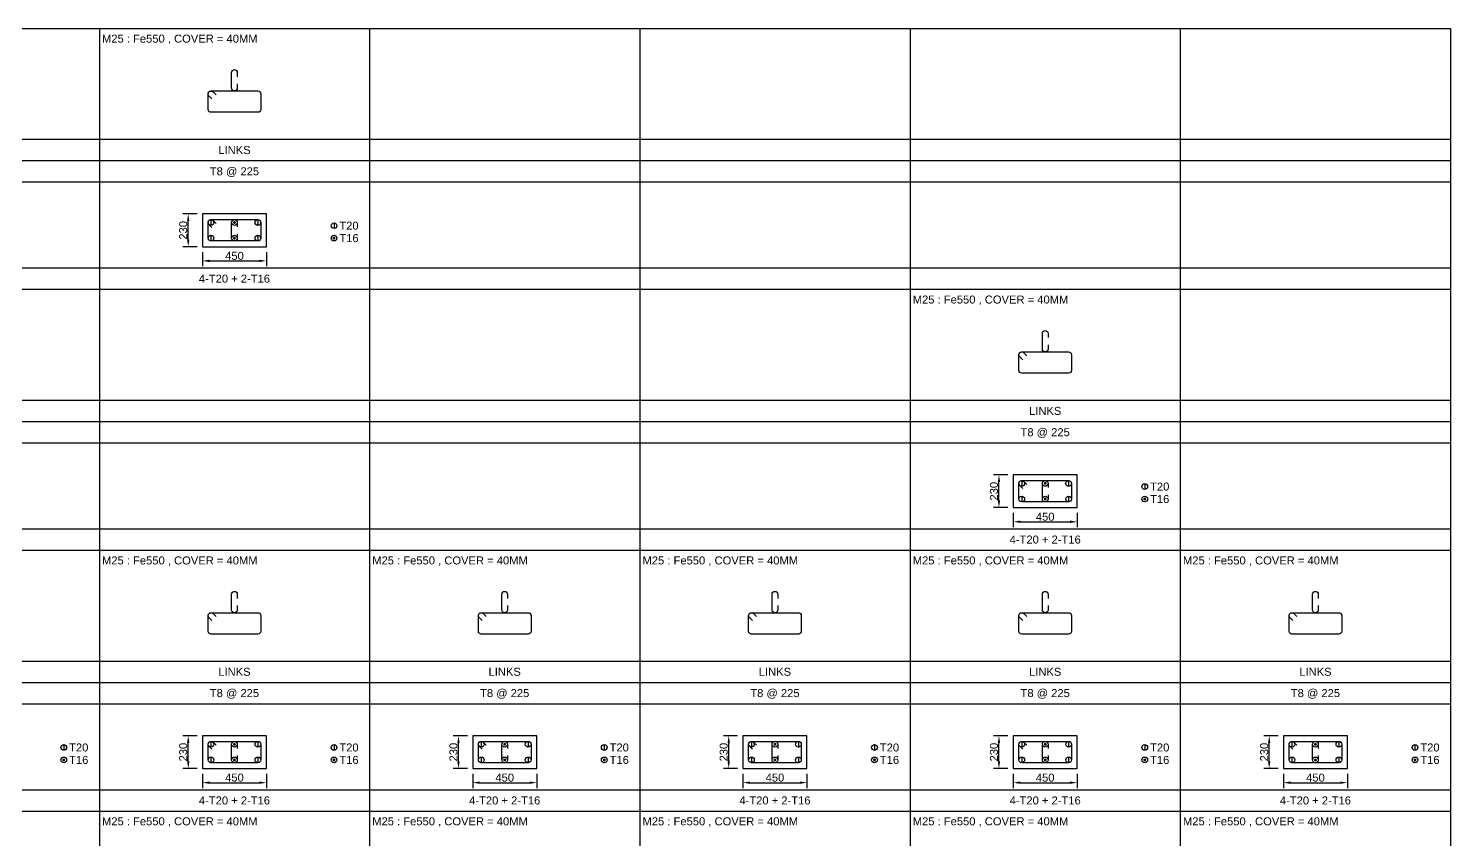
# Model space of a CAD drawing. Header units: inches. Extents: x -816171 to 9366335, y -450961 to 689132.
# Drawn here: x -191412 to -151418, y 293262 to 316083 of the extents above; entities that cross this region are included whole.
import ezdxf
from ezdxf.enums import TextEntityAlignment as Align

# ---------------------------------------------------------------- set-up
doc = ezdxf.new("R2010")
doc.units = ezdxf.units.IN
doc.header["$MEASUREMENT"] = 0
for name, color, linetype in [('Concrete Line', 2, 'Continuous'), ('Dim', 31, 'Continuous'), ('Link', 225, 'Continuous'), ('Reinforcement', 130, 'Continuous'), ('Schedule Border', 60, 'Continuous'), ('Schedule Line', 60, 'Continuous'), ('Text', 31, 'Continuous')]:
    doc.layers.add(name, color=color, linetype=linetype)
doc.styles.add('SC-COL1', font='SansSerif')
doc.styles.add('SC-COL2', font='SansSerif')
doc.dimstyles.new('ColumnSch', dxfattribs={"dimtxt": 225, "dimasz": 200, "dimexe": 150, "dimexo": 150, "dimgap": 25, "dimtad": 1, "dimtoh": 1, "dimdec": 4, "dimzin": 0, "dimdsep": 46, "dimtxsty": 'SC-COL2', "dimcen": 0.09, "dimclrd": 8, "dimclre": 8, "dimclrt": 31, "dimadec": 0, "dimazin": 0, "dimtfac": 1, "dimtdec": 0, "dimtix": 1, "dimtofl": 0, "dimtmove": 0, "dimatfit": 3, "dimfxl": 1, "dimtolj": 1, "dimtzin": 0, "dimarcsym": 0})

# ---------------------------------------------------------------- blocks, each defined once
blk = doc.blocks.new('*D3573')
at = {"layer": 'DEFPOINTS', "color": 0, "transparency": 16777216}
for p in [(-186518, 295263), (-184718, 295263), (-184718, 294863)]:
    blk.add_point(p, dxfattribs=at)
at = {"layer": 'Dim', "color": 8, "lineweight": -2, "transparency": 16777216}
for p, q in [((-186518, 295113), (-186518, 294713)), ((-186318, 294863), (-184918, 294863)), ((-184718, 295113), (-184718, 294713))]:
    blk.add_line(p, q, dxfattribs=at)
at = {"layer": 'Dim', "color": 8, "transparency": 16777216}
for points in [[(-186318, 294897), (-186318, 294830), (-186518, 294863)], [(-184918, 294897), (-184918, 294830), (-184718, 294863)]]:
    blk.add_solid(points, dxfattribs=at)
at = {"layer": 'Dim', "color": 31, "transparency": 16777216, "insert": (-185618, 295004), "char_height": 225, "attachment_point": 5, "style": 'SC-COL2'}
blk.add_mtext('\\A1;450', dxfattribs=at)
blk = doc.blocks.new('*D3574')
at = {"layer": 'DEFPOINTS', "color": 0, "transparency": 16777216}
for p in [(-186918, 296183), (-186518, 296183), (-186518, 295263)]:
    blk.add_point(p, dxfattribs=at)
at = {"layer": 'Dim', "color": 8, "lineweight": -2, "transparency": 16777216}
for p, q in [((-186668, 296183), (-187068, 296183)), ((-186918, 295463), (-186918, 295983)), ((-186668, 295263), (-187068, 295263))]:
    blk.add_line(p, q, dxfattribs=at)
at = {"layer": 'Dim', "color": 8, "transparency": 16777216}
for points in [[(-186952, 295983), (-186885, 295983), (-186918, 296183)], [(-186952, 295463), (-186885, 295463), (-186918, 295263)]]:
    blk.add_solid(points, dxfattribs=at)
at = {"layer": 'Dim', "color": 31, "transparency": 16777216, "insert": (-187059, 295723), "char_height": 225, "attachment_point": 5, "rotation": 90, "style": 'SC-COL2'}
blk.add_mtext('\\A1;230', dxfattribs=at)
blk = doc.blocks.new('*D3583')
at = {"layer": 'DEFPOINTS', "color": 0, "transparency": 16777216}
for p in [(-186518, 309943), (-184718, 309943), (-184718, 309543)]:
    blk.add_point(p, dxfattribs=at)
at = {"layer": 'Dim', "color": 8, "lineweight": -2, "transparency": 16777216}
for p, q in [((-186518, 309793), (-186518, 309393)), ((-184718, 309793), (-184718, 309393)), ((-186318, 309543), (-184918, 309543))]:
    blk.add_line(p, q, dxfattribs=at)
at = {"layer": 'Dim', "color": 8, "transparency": 16777216}
for points in [[(-186318, 309577), (-186318, 309510), (-186518, 309543)], [(-184918, 309577), (-184918, 309510), (-184718, 309543)]]:
    blk.add_solid(points, dxfattribs=at)
at = {"layer": 'Dim', "color": 31, "transparency": 16777216, "insert": (-185618, 309684), "char_height": 225, "attachment_point": 5, "style": 'SC-COL2'}
blk.add_mtext('\\A1;450', dxfattribs=at)
blk = doc.blocks.new('*D3584')
at = {"layer": 'DEFPOINTS', "color": 0, "transparency": 16777216}
for p in [(-186918, 310863), (-186518, 310863), (-186518, 309943)]:
    blk.add_point(p, dxfattribs=at)
at = {"layer": 'Dim', "color": 8, "lineweight": -2, "transparency": 16777216}
for p, q in [((-186668, 310863), (-187068, 310863)), ((-186918, 310143), (-186918, 310663)), ((-186668, 309943), (-187068, 309943))]:
    blk.add_line(p, q, dxfattribs=at)
at = {"layer": 'Dim', "color": 8, "transparency": 16777216}
for points in [[(-186952, 310663), (-186885, 310663), (-186918, 310863)], [(-186952, 310143), (-186885, 310143), (-186918, 309943)]]:
    blk.add_solid(points, dxfattribs=at)
at = {"layer": 'Dim', "color": 31, "transparency": 16777216, "insert": (-187059, 310403), "char_height": 225, "attachment_point": 5, "rotation": 90, "style": 'SC-COL2'}
blk.add_mtext('\\A1;230', dxfattribs=at)
blk = doc.blocks.new('*D3561')
at = {"layer": 'DEFPOINTS', "color": 0, "transparency": 16777216}
for p in [(-178918, 295263), (-177118, 295263), (-177118, 294863)]:
    blk.add_point(p, dxfattribs=at)
at = {"layer": 'Dim', "color": 8, "lineweight": -2, "transparency": 16777216}
for p, q in [((-178918, 295113), (-178918, 294713)), ((-178718, 294863), (-177318, 294863)), ((-177118, 295113), (-177118, 294713))]:
    blk.add_line(p, q, dxfattribs=at)
at = {"layer": 'Dim', "color": 8, "transparency": 16777216}
for points in [[(-178718, 294897), (-178718, 294830), (-178918, 294863)], [(-177318, 294897), (-177318, 294830), (-177118, 294863)]]:
    blk.add_solid(points, dxfattribs=at)
at = {"layer": 'Dim', "color": 31, "transparency": 16777216, "insert": (-178018, 295004), "char_height": 225, "attachment_point": 5, "style": 'SC-COL2'}
blk.add_mtext('\\A1;450', dxfattribs=at)
blk = doc.blocks.new('*D3566')
at = {"layer": 'DEFPOINTS', "color": 0, "transparency": 16777216}
for p in [(-179318, 296183), (-178918, 296183), (-178918, 295263)]:
    blk.add_point(p, dxfattribs=at)
at = {"layer": 'Dim', "color": 8, "lineweight": -2, "transparency": 16777216}
for p, q in [((-179068, 296183), (-179468, 296183)), ((-179318, 295463), (-179318, 295983)), ((-179068, 295263), (-179468, 295263))]:
    blk.add_line(p, q, dxfattribs=at)
at = {"layer": 'Dim', "color": 8, "transparency": 16777216}
for points in [[(-179352, 295983), (-179285, 295983), (-179318, 296183)], [(-179352, 295463), (-179285, 295463), (-179318, 295263)]]:
    blk.add_solid(points, dxfattribs=at)
at = {"layer": 'Dim', "color": 31, "transparency": 16777216, "insert": (-179459, 295723), "char_height": 225, "attachment_point": 5, "rotation": 90, "style": 'SC-COL2'}
blk.add_mtext('\\A1;230', dxfattribs=at)
blk = doc.blocks.new('*D3577')
at = {"layer": 'DEFPOINTS', "color": 0, "transparency": 16777216}
for p in [(-171318, 295263), (-169518, 295263), (-169518, 294863)]:
    blk.add_point(p, dxfattribs=at)
at = {"layer": 'Dim', "color": 8, "lineweight": -2, "transparency": 16777216}
for p, q in [((-171318, 295113), (-171318, 294713)), ((-171118, 294863), (-169718, 294863)), ((-169518, 295113), (-169518, 294713))]:
    blk.add_line(p, q, dxfattribs=at)
at = {"layer": 'Dim', "color": 8, "transparency": 16777216}
for points in [[(-171118, 294897), (-171118, 294830), (-171318, 294863)], [(-169718, 294897), (-169718, 294830), (-169518, 294863)]]:
    blk.add_solid(points, dxfattribs=at)
at = {"layer": 'Dim', "color": 31, "transparency": 16777216, "insert": (-170418, 295004), "char_height": 225, "attachment_point": 5, "style": 'SC-COL2'}
blk.add_mtext('\\A1;450', dxfattribs=at)
blk = doc.blocks.new('*D3578')
at = {"layer": 'DEFPOINTS', "color": 0, "transparency": 16777216}
for p in [(-171718, 296183), (-171318, 296183), (-171318, 295263)]:
    blk.add_point(p, dxfattribs=at)
at = {"layer": 'Dim', "color": 8, "lineweight": -2, "transparency": 16777216}
for p, q in [((-171468, 296183), (-171868, 296183)), ((-171718, 295463), (-171718, 295983)), ((-171468, 295263), (-171868, 295263))]:
    blk.add_line(p, q, dxfattribs=at)
at = {"layer": 'Dim', "color": 8, "transparency": 16777216}
for points in [[(-171752, 295983), (-171685, 295983), (-171718, 296183)], [(-171752, 295463), (-171685, 295463), (-171718, 295263)]]:
    blk.add_solid(points, dxfattribs=at)
at = {"layer": 'Dim', "color": 31, "transparency": 16777216, "insert": (-171859, 295723), "char_height": 225, "attachment_point": 5, "rotation": 90, "style": 'SC-COL2'}
blk.add_mtext('\\A1;230', dxfattribs=at)
blk = doc.blocks.new('*D3589')
at = {"layer": 'DEFPOINTS', "color": 0, "transparency": 16777216}
for p in [(-163718, 295263), (-161918, 295263), (-161918, 294863)]:
    blk.add_point(p, dxfattribs=at)
at = {"layer": 'Dim', "color": 8, "lineweight": -2, "transparency": 16777216}
for p, q in [((-163718, 295113), (-163718, 294713)), ((-163518, 294863), (-162118, 294863)), ((-161918, 295113), (-161918, 294713))]:
    blk.add_line(p, q, dxfattribs=at)
at = {"layer": 'Dim', "color": 8, "transparency": 16777216}
for points in [[(-163518, 294897), (-163518, 294830), (-163718, 294863)], [(-162118, 294897), (-162118, 294830), (-161918, 294863)]]:
    blk.add_solid(points, dxfattribs=at)
at = {"layer": 'Dim', "color": 31, "transparency": 16777216, "insert": (-162818, 295004), "char_height": 225, "attachment_point": 5, "style": 'SC-COL2'}
blk.add_mtext('\\A1;450', dxfattribs=at)
blk = doc.blocks.new('*D3590')
at = {"layer": 'DEFPOINTS', "color": 0, "transparency": 16777216}
for p in [(-164118, 296183), (-163718, 296183), (-163718, 295263)]:
    blk.add_point(p, dxfattribs=at)
at = {"layer": 'Dim', "color": 8, "lineweight": -2, "transparency": 16777216}
for p, q in [((-163868, 296183), (-164268, 296183)), ((-164118, 295463), (-164118, 295983)), ((-163868, 295263), (-164268, 295263))]:
    blk.add_line(p, q, dxfattribs=at)
at = {"layer": 'Dim', "color": 8, "transparency": 16777216}
for points in [[(-164152, 295983), (-164085, 295983), (-164118, 296183)], [(-164152, 295463), (-164085, 295463), (-164118, 295263)]]:
    blk.add_solid(points, dxfattribs=at)
at = {"layer": 'Dim', "color": 31, "transparency": 16777216, "insert": (-164259, 295723), "char_height": 225, "attachment_point": 5, "rotation": 90, "style": 'SC-COL2'}
blk.add_mtext('\\A1;230', dxfattribs=at)
blk = doc.blocks.new('*D3579')
at = {"layer": 'DEFPOINTS', "color": 0, "transparency": 16777216}
for p in [(-163718, 302603), (-161918, 302603), (-161918, 302203)]:
    blk.add_point(p, dxfattribs=at)
at = {"layer": 'Dim', "color": 8, "lineweight": -2, "transparency": 16777216}
for p, q in [((-163718, 302453), (-163718, 302053)), ((-161918, 302453), (-161918, 302053)), ((-163518, 302203), (-162118, 302203))]:
    blk.add_line(p, q, dxfattribs=at)
at = {"layer": 'Dim', "color": 8, "transparency": 16777216}
for points in [[(-163518, 302237), (-163518, 302170), (-163718, 302203)], [(-162118, 302237), (-162118, 302170), (-161918, 302203)]]:
    blk.add_solid(points, dxfattribs=at)
at = {"layer": 'Dim', "color": 31, "transparency": 16777216, "insert": (-162818, 302344), "char_height": 225, "attachment_point": 5, "style": 'SC-COL2'}
blk.add_mtext('\\A1;450', dxfattribs=at)
blk = doc.blocks.new('*D3580')
at = {"layer": 'DEFPOINTS', "color": 0, "transparency": 16777216}
for p in [(-164118, 303523), (-163718, 303523), (-163718, 302603)]:
    blk.add_point(p, dxfattribs=at)
at = {"layer": 'Dim', "color": 8, "lineweight": -2, "transparency": 16777216}
for p, q in [((-163868, 303523), (-164268, 303523)), ((-164118, 302803), (-164118, 303323)), ((-163868, 302603), (-164268, 302603))]:
    blk.add_line(p, q, dxfattribs=at)
at = {"layer": 'Dim', "color": 8, "transparency": 16777216}
for points in [[(-164152, 303323), (-164085, 303323), (-164118, 303523)], [(-164152, 302803), (-164085, 302803), (-164118, 302603)]]:
    blk.add_solid(points, dxfattribs=at)
at = {"layer": 'Dim', "color": 31, "transparency": 16777216, "insert": (-164259, 303063), "char_height": 225, "attachment_point": 5, "rotation": 90, "style": 'SC-COL2'}
blk.add_mtext('\\A1;230', dxfattribs=at)
blk = doc.blocks.new('*D3595')
at = {"layer": 'DEFPOINTS', "color": 0, "transparency": 16777216}
for p in [(-156118, 295263), (-154318, 295263), (-154318, 294863)]:
    blk.add_point(p, dxfattribs=at)
at = {"layer": 'Dim', "color": 8, "lineweight": -2, "transparency": 16777216}
for p, q in [((-156118, 295113), (-156118, 294713)), ((-155918, 294863), (-154518, 294863)), ((-154318, 295113), (-154318, 294713))]:
    blk.add_line(p, q, dxfattribs=at)
at = {"layer": 'Dim', "color": 8, "transparency": 16777216}
for points in [[(-155918, 294897), (-155918, 294830), (-156118, 294863)], [(-154518, 294897), (-154518, 294830), (-154318, 294863)]]:
    blk.add_solid(points, dxfattribs=at)
at = {"layer": 'Dim', "color": 31, "transparency": 16777216, "insert": (-155218, 295004), "char_height": 225, "attachment_point": 5, "style": 'SC-COL2'}
blk.add_mtext('\\A1;450', dxfattribs=at)
blk = doc.blocks.new('*D3596')
at = {"layer": 'DEFPOINTS', "color": 0, "transparency": 16777216}
for p in [(-156518, 296183), (-156118, 296183), (-156118, 295263)]:
    blk.add_point(p, dxfattribs=at)
at = {"layer": 'Dim', "color": 8, "lineweight": -2, "transparency": 16777216}
for p, q in [((-156268, 296183), (-156668, 296183)), ((-156518, 295463), (-156518, 295983)), ((-156268, 295263), (-156668, 295263))]:
    blk.add_line(p, q, dxfattribs=at)
at = {"layer": 'Dim', "color": 8, "transparency": 16777216}
for points in [[(-156552, 295983), (-156485, 295983), (-156518, 296183)], [(-156552, 295463), (-156485, 295463), (-156518, 295263)]]:
    blk.add_solid(points, dxfattribs=at)
at = {"layer": 'Dim', "color": 31, "transparency": 16777216, "insert": (-156659, 295723), "char_height": 225, "attachment_point": 5, "rotation": 90, "style": 'SC-COL2'}
blk.add_mtext('\\A1;230', dxfattribs=at)

msp = doc.modelspace()

# ---------------------------------------------------------------- linework, layer by layer
at = {"layer": 'Concrete Line'}
for points in [[(-184718.25711, 310863.28242), (-186518.25711, 310863.28242)], [(-186518.25711, 310863.28242), (-186518.25711, 309943.28242)], [(-184718.25711, 309943.28242), (-184718.25711, 310863.28242)], [(-186518.25711, 309943.28242), (-184718.25711, 309943.28242)], [(-161918.25711, 303523.28242), (-163718.25711, 303523.28242)], [(-163718.25711, 303523.28242), (-163718.25711, 302603.28242)], [(-161918.25711, 302603.28242), (-161918.25711, 303523.28242)], [(-163718.25711, 302603.28242), (-161918.25711, 302603.28242)], [(-184718.25711, 296183.28242), (-186518.25711, 296183.28242)], [(-186518.25711, 296183.28242), (-186518.25711, 295263.28242)], [(-184718.25711, 295263.28242), (-184718.25711, 296183.28242)], [(-177118.25711, 296183.28242), (-178918.25711, 296183.28242)], [(-178918.25711, 296183.28242), (-178918.25711, 295263.28242)], [(-177118.25711, 295263.28242), (-177118.25711, 296183.28242)], [(-169518.25711, 296183.28242), (-171318.25711, 296183.28242)], [(-171318.25711, 296183.28242), (-171318.25711, 295263.28242)], [(-169518.25711, 295263.28242), (-169518.25711, 296183.28242)], [(-161918.25711, 296183.28242), (-163718.25711, 296183.28242)], [(-163718.25711, 296183.28242), (-163718.25711, 295263.28242)], [(-161918.25711, 295263.28242), (-161918.25711, 296183.28242)], [(-154318.25711, 296183.28242), (-156118.25711, 296183.28242)], [(-156118.25711, 296183.28242), (-156118.25711, 295263.28242)], [(-154318.25711, 295263.28242), (-154318.25711, 296183.28242)], [(-186518.25711, 295263.28242), (-184718.25711, 295263.28242)], [(-178918.25711, 295263.28242), (-177118.25711, 295263.28242)], [(-171318.25711, 295263.28242), (-169518.25711, 295263.28242)], [(-163718.25711, 295263.28242), (-161918.25711, 295263.28242)], [(-156118.25711, 295263.28242), (-154318.25711, 295263.28242)]]:
    msp.add_lwpolyline(points, dxfattribs=at)
at = {"layer": 'Link'}
for points in [[(-185538.25711, 314523.28242), (-185538.25711, 314403.28242, -1), (-185698.25711, 314403.28242), (-185698.25711, 314843.28242, -1), (-185538.25711, 314843.28242), (-185538.25711, 314723.28242)], [(-186249.97309, 314101.86101), (-186334.82575, 314186.71398, -0.6681779738), (-186278.25711, 314323.28242), (-184958.25711, 314323.28242, -0.4142135624), (-184878.25711, 314243.28242), (-184878.25711, 313803.28242, -0.4142135624), (-184958.25711, 313723.28242), (-186278.25711, 313723.28242, -0.4142135624), (-186358.25711, 313803.28242), (-186358.25711, 314243.28242, -0.6681793021), (-186221.68846, 314299.85086), (-186136.8358, 314214.99789)], [(-186249.97309, 310481.86101), (-186334.82575, 310566.71398, -0.6681779738), (-186278.25711, 310703.28242), (-184958.25711, 310703.28242, -0.4142135624), (-184878.25711, 310623.28242), (-184878.25711, 310183.28242, -0.4142135624), (-184958.25711, 310103.28242), (-186278.25711, 310103.28242, -0.4142135624), (-186358.25711, 310183.28242), (-186358.25711, 310623.28242, -0.6681793021), (-186221.68846, 310679.85086), (-186136.8358, 310594.99789)], [(-185538.25711, 310303.28242), (-185538.25711, 310183.28242, -1), (-185698.25711, 310183.28242), (-185698.25711, 310623.28242, -1), (-185538.25711, 310623.28242), (-185538.25711, 310503.28242)], [(-162738.25711, 307183.28242), (-162738.25711, 307063.28242, -1), (-162898.25711, 307063.28242), (-162898.25711, 307503.28242, -1), (-162738.25711, 307503.28242), (-162738.25711, 307383.28242)], [(-163449.97309, 306761.86101), (-163534.82575, 306846.71398, -0.6681779738), (-163478.25711, 306983.28242), (-162158.25711, 306983.28242, -0.4142135624), (-162078.25711, 306903.28242), (-162078.25711, 306463.28242, -0.4142135624), (-162158.25711, 306383.28242), (-163478.25711, 306383.28242, -0.4142135624), (-163558.25711, 306463.28242), (-163558.25711, 306903.28242, -0.6681793021), (-163421.68846, 306959.85086), (-163336.8358, 306874.99789)], [(-163449.97309, 303141.86101), (-163534.82575, 303226.71398, -0.6681779738), (-163478.25711, 303363.28242), (-162158.25711, 303363.28242, -0.4142135624), (-162078.25711, 303283.28242), (-162078.25711, 302843.28242, -0.4142135624), (-162158.25711, 302763.28242), (-163478.25711, 302763.28242, -0.4142135624), (-163558.25711, 302843.28242), (-163558.25711, 303283.28242, -0.6681793021), (-163421.68846, 303339.85086), (-163336.8358, 303254.99789)], [(-162738.25711, 302963.28242), (-162738.25711, 302843.28242, -1), (-162898.25711, 302843.28242), (-162898.25711, 303283.28242, -1), (-162738.25711, 303283.28242), (-162738.25711, 303163.28242)], [(-185538.25711, 299843.28242), (-185538.25711, 299723.28242, -1), (-185698.25711, 299723.28242), (-185698.25711, 300163.28242, -1), (-185538.25711, 300163.28242), (-185538.25711, 300043.28242)], [(-177938.25711, 299843.28242), (-177938.25711, 299723.28242, -1), (-178098.25711, 299723.28242), (-178098.25711, 300163.28242, -1), (-177938.25711, 300163.28242), (-177938.25711, 300043.28242)], [(-170338.25711, 299843.28242), (-170338.25711, 299723.28242, -1), (-170498.25711, 299723.28242), (-170498.25711, 300163.28242, -1), (-170338.25711, 300163.28242), (-170338.25711, 300043.28242)], [(-162738.25711, 299843.28242), (-162738.25711, 299723.28242, -1), (-162898.25711, 299723.28242), (-162898.25711, 300163.28242, -1), (-162738.25711, 300163.28242), (-162738.25711, 300043.28242)], [(-155138.25711, 299843.28242), (-155138.25711, 299723.28242, -1), (-155298.25711, 299723.28242), (-155298.25711, 300163.28242, -1), (-155138.25711, 300163.28242), (-155138.25711, 300043.28242)], [(-186249.97309, 299421.86101), (-186334.82575, 299506.71398, -0.6681779738), (-186278.25711, 299643.28242), (-184958.25711, 299643.28242, -0.4142135624), (-184878.25711, 299563.28242), (-184878.25711, 299123.28242, -0.4142135624), (-184958.25711, 299043.28242), (-186278.25711, 299043.28242, -0.4142135624), (-186358.25711, 299123.28242), (-186358.25711, 299563.28242, -0.6681793021), (-186221.68846, 299619.85086), (-186136.8358, 299534.99789)], [(-178649.97309, 299421.86101), (-178734.82575, 299506.71398, -0.6681779738), (-178678.25711, 299643.28242), (-177358.25711, 299643.28242, -0.4142135624), (-177278.25711, 299563.28242), (-177278.25711, 299123.28242, -0.4142135624), (-177358.25711, 299043.28242), (-178678.25711, 299043.28242, -0.4142135624), (-178758.25711, 299123.28242), (-178758.25711, 299563.28242, -0.6681793021), (-178621.68846, 299619.85086), (-178536.8358, 299534.99789)], [(-171049.97309, 299421.86101), (-171134.82575, 299506.71398, -0.6681779738), (-171078.25711, 299643.28242), (-169758.25711, 299643.28242, -0.4142135624), (-169678.25711, 299563.28242), (-169678.25711, 299123.28242, -0.4142135624), (-169758.25711, 299043.28242), (-171078.25711, 299043.28242, -0.4142135624), (-171158.25711, 299123.28242), (-171158.25711, 299563.28242, -0.6681793021), (-171021.68846, 299619.85086), (-170936.8358, 299534.99789)], [(-163449.97309, 299421.86101), (-163534.82575, 299506.71398, -0.6681779738), (-163478.25711, 299643.28242), (-162158.25711, 299643.28242, -0.4142135624), (-162078.25711, 299563.28242), (-162078.25711, 299123.28242, -0.4142135624), (-162158.25711, 299043.28242), (-163478.25711, 299043.28242, -0.4142135624), (-163558.25711, 299123.28242), (-163558.25711, 299563.28242, -0.6681793021), (-163421.68846, 299619.85086), (-163336.8358, 299534.99789)], [(-155849.97309, 299421.86101), (-155934.82575, 299506.71398, -0.6681779738), (-155878.25711, 299643.28242), (-154558.25711, 299643.28242, -0.4142135624), (-154478.25711, 299563.28242), (-154478.25711, 299123.28242, -0.4142135624), (-154558.25711, 299043.28242), (-155878.25711, 299043.28242, -0.4142135624), (-155958.25711, 299123.28242), (-155958.25711, 299563.28242, -0.6681793021), (-155821.68846, 299619.85086), (-155736.8358, 299534.99789)], [(-186249.97309, 295801.86101), (-186334.82575, 295886.71398, -0.6681779738), (-186278.25711, 296023.28242), (-184958.25711, 296023.28242, -0.4142135624), (-184878.25711, 295943.28242), (-184878.25711, 295503.28242, -0.4142135624), (-184958.25711, 295423.28242), (-186278.25711, 295423.28242, -0.4142135624), (-186358.25711, 295503.28242), (-186358.25711, 295943.28242, -0.6681793021), (-186221.68846, 295999.85086), (-186136.8358, 295914.99789)], [(-185538.25711, 295623.28242), (-185538.25711, 295503.28242, -1), (-185698.25711, 295503.28242), (-185698.25711, 295943.28242, -1), (-185538.25711, 295943.28242), (-185538.25711, 295823.28242)], [(-178649.97309, 295801.86101), (-178734.82575, 295886.71398, -0.6681779738), (-178678.25711, 296023.28242), (-177358.25711, 296023.28242, -0.4142135624), (-177278.25711, 295943.28242), (-177278.25711, 295503.28242, -0.4142135624), (-177358.25711, 295423.28242), (-178678.25711, 295423.28242, -0.4142135624), (-178758.25711, 295503.28242), (-178758.25711, 295943.28242, -0.6681793021), (-178621.68846, 295999.85086), (-178536.8358, 295914.99789)], [(-177938.25711, 295623.28242), (-177938.25711, 295503.28242, -1), (-178098.25711, 295503.28242), (-178098.25711, 295943.28242, -1), (-177938.25711, 295943.28242), (-177938.25711, 295823.28242)], [(-171049.97309, 295801.86101), (-171134.82575, 295886.71398, -0.6681779738), (-171078.25711, 296023.28242), (-169758.25711, 296023.28242, -0.4142135624), (-169678.25711, 295943.28242), (-169678.25711, 295503.28242, -0.4142135624), (-169758.25711, 295423.28242), (-171078.25711, 295423.28242, -0.4142135624), (-171158.25711, 295503.28242), (-171158.25711, 295943.28242, -0.6681793021), (-171021.68846, 295999.85086), (-170936.8358, 295914.99789)], [(-170338.25711, 295623.28242), (-170338.25711, 295503.28242, -1), (-170498.25711, 295503.28242), (-170498.25711, 295943.28242, -1), (-170338.25711, 295943.28242), (-170338.25711, 295823.28242)], [(-163449.97309, 295801.86101), (-163534.82575, 295886.71398, -0.6681779738), (-163478.25711, 296023.28242), (-162158.25711, 296023.28242, -0.4142135624), (-162078.25711, 295943.28242), (-162078.25711, 295503.28242, -0.4142135624), (-162158.25711, 295423.28242), (-163478.25711, 295423.28242, -0.4142135624), (-163558.25711, 295503.28242), (-163558.25711, 295943.28242, -0.6681793021), (-163421.68846, 295999.85086), (-163336.8358, 295914.99789)], [(-162738.25711, 295623.28242), (-162738.25711, 295503.28242, -1), (-162898.25711, 295503.28242), (-162898.25711, 295943.28242, -1), (-162738.25711, 295943.28242), (-162738.25711, 295823.28242)], [(-155849.97309, 295801.86101), (-155934.82575, 295886.71398, -0.6681779738), (-155878.25711, 296023.28242), (-154558.25711, 296023.28242, -0.4142135624), (-154478.25711, 295943.28242), (-154478.25711, 295503.28242, -0.4142135624), (-154558.25711, 295423.28242), (-155878.25711, 295423.28242, -0.4142135624), (-155958.25711, 295503.28242), (-155958.25711, 295943.28242, -0.6681793021), (-155821.68846, 295999.85086), (-155736.8358, 295914.99789)], [(-155138.25711, 295623.28242), (-155138.25711, 295503.28242, -1), (-155298.25711, 295503.28242), (-155298.25711, 295943.28242, -1), (-155138.25711, 295943.28242), (-155138.25711, 295823.28242)]]:
    msp.add_lwpolyline(points, format="xyb", dxfattribs=at)
at = {"layer": 'Reinforcement', "color": 130}
for points in [[(-186278.25711, 310703.28242), (-186278.25711, 310543.28242)], [(-184958.25711, 310703.28242), (-184958.25711, 310543.28242)], [(-182818.25711, 310613.28242), (-182818.25711, 310453.28242)], [(-186278.25711, 310263.28242), (-186278.25711, 310103.28242)], [(-184958.25711, 310263.28242), (-184958.25711, 310103.28242)], [(-163478.25711, 303363.28242), (-163478.25711, 303203.28242)], [(-162158.25711, 303363.28242), (-162158.25711, 303203.28242)], [(-160018.25711, 303273.28242), (-160018.25711, 303113.28242)], [(-163478.25711, 302923.28242), (-163478.25711, 302763.28242)], [(-162158.25711, 302923.28242), (-162158.25711, 302763.28242)], [(-186278.25711, 296023.28242), (-186278.25711, 295863.28242)], [(-184958.25711, 296023.28242), (-184958.25711, 295863.28242)], [(-178678.25711, 296023.28242), (-178678.25711, 295863.28242)], [(-177358.25711, 296023.28242), (-177358.25711, 295863.28242)], [(-171078.25711, 296023.28242), (-171078.25711, 295863.28242)], [(-169758.25711, 296023.28242), (-169758.25711, 295863.28242)], [(-163478.25711, 296023.28242), (-163478.25711, 295863.28242)], [(-162158.25711, 296023.28242), (-162158.25711, 295863.28242)], [(-155878.25711, 296023.28242), (-155878.25711, 295863.28242)], [(-154558.25711, 296023.28242), (-154558.25711, 295863.28242)], [(-190418.25711, 295933.28242), (-190418.25711, 295773.28242)], [(-186278.25711, 295583.28242), (-186278.25711, 295423.28242)], [(-184958.25711, 295583.28242), (-184958.25711, 295423.28242)], [(-182818.25711, 295933.28242), (-182818.25711, 295773.28242)], [(-178678.25711, 295583.28242), (-178678.25711, 295423.28242)], [(-177358.25711, 295583.28242), (-177358.25711, 295423.28242)], [(-175218.25711, 295933.28242), (-175218.25711, 295773.28242)], [(-171078.25711, 295583.28242), (-171078.25711, 295423.28242)], [(-169758.25711, 295583.28242), (-169758.25711, 295423.28242)], [(-167618.25711, 295933.28242), (-167618.25711, 295773.28242)], [(-163478.25711, 295583.28242), (-163478.25711, 295423.28242)], [(-162158.25711, 295583.28242), (-162158.25711, 295423.28242)], [(-160018.25711, 295933.28242), (-160018.25711, 295773.28242)], [(-155878.25711, 295583.28242), (-155878.25711, 295423.28242)], [(-154558.25711, 295583.28242), (-154558.25711, 295423.28242)], [(-152418.25711, 295933.28242), (-152418.25711, 295773.28242)]]:
    msp.add_lwpolyline(points, dxfattribs=at)
at = {"layer": 'Reinforcement', "color": 130, "const_width": 40}
for points in [[(-185638.25711, 310623.28242, 1), (-185598.25711, 310623.28242, 1)], [(-185638.25711, 310183.28242, 1), (-185598.25711, 310183.28242, 1)], [(-182838.25711, 310183.28242, 1), (-182798.25711, 310183.28242, 1)], [(-162838.25711, 303283.28242, 1), (-162798.25711, 303283.28242, 1)], [(-162838.25711, 302843.28242, 1), (-162798.25711, 302843.28242, 1)], [(-160038.25711, 302843.28242, 1), (-159998.25711, 302843.28242, 1)], [(-185638.25711, 295943.28242, 1), (-185598.25711, 295943.28242, 1)], [(-178038.25711, 295943.28242, 1), (-177998.25711, 295943.28242, 1)], [(-170438.25711, 295943.28242, 1), (-170398.25711, 295943.28242, 1)], [(-162838.25711, 295943.28242, 1), (-162798.25711, 295943.28242, 1)], [(-155238.25711, 295943.28242, 1), (-155198.25711, 295943.28242, 1)], [(-190438.25711, 295503.28242, 1), (-190398.25711, 295503.28242, 1)], [(-185638.25711, 295503.28242, 1), (-185598.25711, 295503.28242, 1)], [(-182838.25711, 295503.28242, 1), (-182798.25711, 295503.28242, 1)], [(-178038.25711, 295503.28242, 1), (-177998.25711, 295503.28242, 1)], [(-175238.25711, 295503.28242, 1), (-175198.25711, 295503.28242, 1)], [(-170438.25711, 295503.28242, 1), (-170398.25711, 295503.28242, 1)], [(-167638.25711, 295503.28242, 1), (-167598.25711, 295503.28242, 1)], [(-162838.25711, 295503.28242, 1), (-162798.25711, 295503.28242, 1)], [(-160038.25711, 295503.28242, 1), (-159998.25711, 295503.28242, 1)], [(-155238.25711, 295503.28242, 1), (-155198.25711, 295503.28242, 1)], [(-152438.25711, 295503.28242, 1), (-152398.25711, 295503.28242, 1)]]:
    msp.add_lwpolyline(points, format="xyb", close=True, dxfattribs=at)
at = {"layer": 'Reinforcement', "color": 130}
for centre in [(-186278.25711, 310623.28242), (-185618.25711, 310623.28242), (-184958.25711, 310623.28242), (-182818.25711, 310533.28242), (-186278.25711, 310183.28242), (-185618.25711, 310183.28242), (-184958.25711, 310183.28242), (-182818.25711, 310183.28242), (-163478.25711, 303283.28242), (-162818.25711, 303283.28242), (-162158.25711, 303283.28242), (-160018.25711, 303193.28242), (-163478.25711, 302843.28242), (-162818.25711, 302843.28242), (-162158.25711, 302843.28242), (-160018.25711, 302843.28242), (-186278.25711, 295943.28242), (-185618.25711, 295943.28242), (-184958.25711, 295943.28242), (-178678.25711, 295943.28242), (-178018.25711, 295943.28242), (-177358.25711, 295943.28242), (-171078.25711, 295943.28242), (-170418.25711, 295943.28242), (-169758.25711, 295943.28242), (-163478.25711, 295943.28242), (-162818.25711, 295943.28242), (-162158.25711, 295943.28242), (-155878.25711, 295943.28242), (-155218.25711, 295943.28242), (-154558.25711, 295943.28242), (-190418.25711, 295853.28242), (-190418.25711, 295503.28242), (-186278.25711, 295503.28242), (-185618.25711, 295503.28242), (-184958.25711, 295503.28242), (-182818.25711, 295853.28242), (-182818.25711, 295503.28242), (-178678.25711, 295503.28242), (-178018.25711, 295503.28242), (-177358.25711, 295503.28242), (-175218.25711, 295853.28242), (-175218.25711, 295503.28242), (-171078.25711, 295503.28242), (-170418.25711, 295503.28242), (-169758.25711, 295503.28242), (-167618.25711, 295853.28242), (-167618.25711, 295503.28242), (-163478.25711, 295503.28242), (-162818.25711, 295503.28242), (-162158.25711, 295503.28242), (-160018.25711, 295853.28242), (-160018.25711, 295503.28242), (-155878.25711, 295503.28242), (-155218.25711, 295503.28242), (-154558.25711, 295503.28242), (-152418.25711, 295853.28242), (-152418.25711, 295503.28242)]:
    msp.add_circle(centre, 80, dxfattribs=at)
at = {"layer": 'Schedule Border'}
for p, q in [((-233418.25711, 316083.28242), (-151418.25711, 316083.28242)), ((-151418.25711, 316083.28242), (-151418.25711, 270843.28242)), ((-233418.25711, 308743.28242), (-151418.25711, 308743.28242)), ((-233418.25711, 301403.28242), (-151418.25711, 301403.28242)), ((-233418.25711, 294063.28242), (-151418.25711, 294063.28242))]:
    msp.add_line(p, q, dxfattribs=at)
at = {"layer": 'Schedule Line'}
for p, q in [((-189418.25711, 316083.28242), (-189418.25711, 270843.28242)), ((-181818.25711, 316083.28242), (-181818.25711, 270843.28242)), ((-174218.25711, 316083.28242), (-174218.25711, 270843.28242)), ((-166618.25711, 316083.28242), (-166618.25711, 270843.28242)), ((-159018.25711, 316083.28242), (-159018.25711, 270843.28242)), ((-227418.25711, 312963.28242), (-151418.25711, 312963.28242)), ((-227418.25711, 312363.28242), (-151418.25711, 312363.28242)), ((-227418.25711, 311763.28242), (-151418.25711, 311763.28242)), ((-227418.25711, 309343.28242), (-151418.25711, 309343.28242)), ((-227418.25711, 305623.28242), (-151418.25711, 305623.28242)), ((-227418.25711, 305023.28242), (-151418.25711, 305023.28242)), ((-227418.25711, 304423.28242), (-151418.25711, 304423.28242)), ((-227418.25711, 302003.28242), (-151418.25711, 302003.28242)), ((-227418.25711, 298283.28242), (-151418.25711, 298283.28242)), ((-227418.25711, 297683.28242), (-151418.25711, 297683.28242)), ((-227418.25711, 297083.28242), (-151418.25711, 297083.28242)), ((-227418.25711, 294663.28242), (-151418.25711, 294663.28242))]:
    msp.add_line(p, q, dxfattribs=at)

# ---------------------------------------------------------------- texts
at = {"layer": 'Text', "style": 'SC-COL1'}
for p in [(-189343.25711, 315683.28242), (-166543.25711, 308343.28242), (-189343.25711, 301003.28242), (-181743.25711, 301003.28242), (-174143.25711, 301003.28242), (-166543.25711, 301003.28242), (-158943.25711, 301003.28242), (-189343.25711, 293663.28242), (-181743.25711, 293663.28242), (-174143.25711, 293663.28242), (-166543.25711, 293663.28242), (-158943.25711, 293663.28242)]:
    msp.add_text('M25 : Fe550 , COVER = 40MM', height=225, dxfattribs=at).set_placement(p)
for s, p in [('LINKS', (-185618.25711, 312663.28242)), ('T8 @ 225', (-185618.25711, 312063.28242)), ('4-T20 + 2-T16', (-185618.25711, 309043.28242)), ('LINKS', (-162818.25711, 305323.28242)), ('T8 @ 225', (-162818.25711, 304723.28242)), ('4-T20 + 2-T16', (-162818.25711, 301703.28242)), ('LINKS', (-185618.25711, 297983.28242)), ('LINKS', (-178018.25711, 297983.28242)), ('LINKS', (-170418.25711, 297983.28242)), ('LINKS', (-162818.25711, 297983.28242)), ('LINKS', (-155218.25711, 297983.28242)), ('T8 @ 225', (-185618.25711, 297383.28242)), ('T8 @ 225', (-178018.25711, 297383.28242)), ('T8 @ 225', (-170418.25711, 297383.28242)), ('T8 @ 225', (-162818.25711, 297383.28242)), ('T8 @ 225', (-155218.25711, 297383.28242)), ('4-T20 + 2-T16', (-185618.25711, 294363.28242)), ('4-T20 + 2-T16', (-178018.25711, 294363.28242)), ('4-T20 + 2-T16', (-170418.25711, 294363.28242)), ('4-T20 + 2-T16', (-162818.25711, 294363.28242)), ('4-T20 + 2-T16', (-155218.25711, 294363.28242))]:
    msp.add_text(s, height=225, dxfattribs=at).set_placement(p, align=Align.MIDDLE_CENTER)
for s, p in [('T20', (-182668.25711, 310533.28242)), ('T16', (-182668.25711, 310183.28242)), ('T20', (-159868.25711, 303193.28242)), ('T16', (-159868.25711, 302843.28242)), ('T20', (-190268.25711, 295853.28242)), ('T20', (-182668.25711, 295853.28242)), ('T20', (-175068.25711, 295853.28242)), ('T20', (-167468.25711, 295853.28242)), ('T20', (-159868.25711, 295853.28242)), ('T20', (-152268.25711, 295853.28242)), ('T16', (-190268.25711, 295503.28242)), ('T16', (-182668.25711, 295503.28242)), ('T16', (-175068.25711, 295503.28242)), ('T16', (-167468.25711, 295503.28242)), ('T16', (-159868.25711, 295503.28242)), ('T16', (-152268.25711, 295503.28242))]:
    msp.add_text(s, height=225, dxfattribs=at).set_placement(p, align=Align.MIDDLE_LEFT)

# ---------------------------------------------------------------- dimensions: what is measured, and where the dimension line sits
at = {"layer": 'Dim'}
for p1, p2, distance, text, picture, middle in [((-186518.25711, 309943.28242), (-186518.25711, 310863.28242), 400, '230', '*D3584', (-187059.30649, 310403.28242)), ((-186518.25711, 309943.28242), (-184718.25711, 309943.28242), -400, '450', '*D3583', (-185618.25711, 309684.17748)), ((-163718.25711, 302603.28242), (-163718.25711, 303523.28242), 400, '230', '*D3580', (-164259.30649, 303063.28242)), ((-163718.25711, 302603.28242), (-161918.25711, 302603.28242), -400, '450', '*D3579', (-162818.25711, 302344.17748)), ((-186518.25711, 295263.28242), (-186518.25711, 296183.28242), 400, '230', '*D3574', (-187059.30649, 295723.28242)), ((-178918.25711, 295263.28242), (-178918.25711, 296183.28242), 400, '230', '*D3566', (-179459.30649, 295723.28242)), ((-171318.25711, 295263.28242), (-171318.25711, 296183.28242), 400, '230', '*D3578', (-171859.30649, 295723.28242)), ((-163718.25711, 295263.28242), (-163718.25711, 296183.28242), 400, '230', '*D3590', (-164259.30649, 295723.28242)), ((-156118.25711, 295263.28242), (-156118.25711, 296183.28242), 400, '230', '*D3596', (-156659.30649, 295723.28242)), ((-186518.25711, 295263.28242), (-184718.25711, 295263.28242), -400, '450', '*D3573', (-185618.25711, 295004.17748)), ((-178918.25711, 295263.28242), (-177118.25711, 295263.28242), -400, '450', '*D3561', (-178018.25711, 295004.17748)), ((-171318.25711, 295263.28242), (-169518.25711, 295263.28242), -400, '450', '*D3577', (-170418.25711, 295004.17748)), ((-163718.25711, 295263.28242), (-161918.25711, 295263.28242), -400, '450', '*D3589', (-162818.25711, 295004.17748)), ((-156118.25711, 295263.28242), (-154318.25711, 295263.28242), -400, '450', '*D3595', (-155218.25711, 295004.17748))]:
    dim = msp.add_aligned_dim(p1=p1, p2=p2, distance=distance, text=text, dimstyle='ColumnSch', override={"dimtofl": 1}, dxfattribs=at)
    dim.commit()
    dim.dimension.update_dxf_attribs({"geometry": picture, "text_midpoint": middle})

doc.saveas('drawing.dxf')
